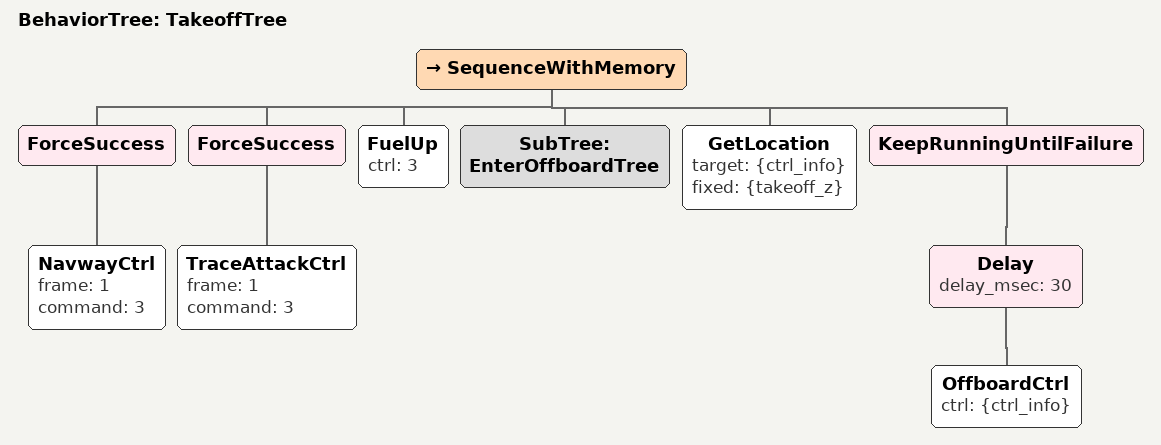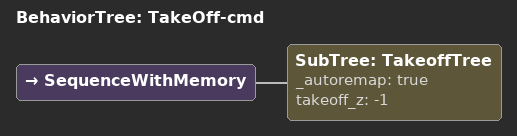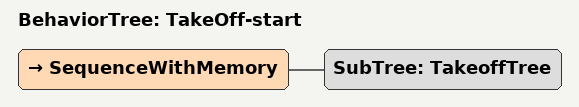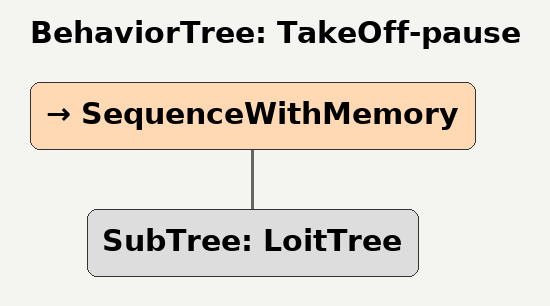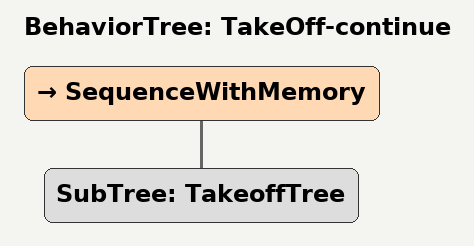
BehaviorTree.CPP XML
<BehaviorTree ID="TakeoffTree">
   <SequenceWithMemory>
   	<ForceSuccess>
           <NavwayCtrl frame="1" command="3"/>
       </ForceSuccess>
       <ForceSuccess>
           <TraceAttackCtrl frame="1" command="3"/>
       </ForceSuccess>
       <FuelUp ctrl="3"/>
   	<SubTree ID="EnterOffboardTree"/>
<GetLocation target="{ctrl_info}" fixed="{takeoff_z}"/>

<KeepRunningUntilFailure>
	<Delay delay_msec="30">
		<OffboardCtrl ctrl="{ctrl_info}"/>
	</Delay>
</KeepRunningUntilFailure>

   </SequenceWithMemory>
   </BehaviorTree>

<BehaviorTree ID="TakeOff-cmd">
<SequenceWithMemory>
    <SubTree ID="TakeoffTree" _autoremap="true" takeoff_z="-1"/>
</SequenceWithMemory>
</BehaviorTree>

<BehaviorTree ID="TakeOff-start">
<SequenceWithMemory>
    <SubTree ID="TakeoffTree"/>
</SequenceWithMemory>
</BehaviorTree>

<BehaviorTree ID="TakeOff-pause">
<SequenceWithMemory>
    <SubTree ID="LoitTree"/>
</SequenceWithMemory>
</BehaviorTree>

<BehaviorTree ID="TakeOff-continue">
<SequenceWithMemory>
    <SubTree ID="TakeoffTree"/>
</SequenceWithMemory>
</BehaviorTree>
